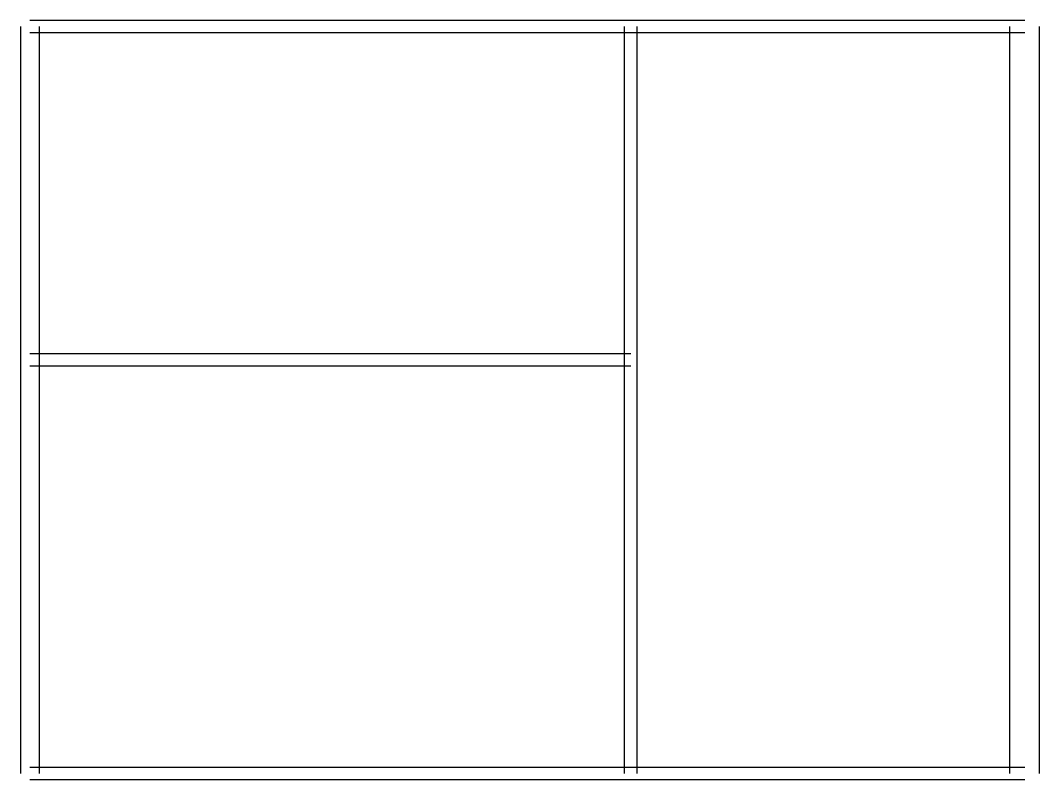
# Model space of a CAD drawing. Header units: millimetres. Extents: x -75 to 8120, y -50 to 6050.
import ezdxf

# ---------------------------------------------------------------- set-up
doc = ezdxf.new("R2010")
doc.units = ezdxf.units.MM
doc.layers.add('WALL', color=7, linetype='Continuous')

msp = doc.modelspace()

# ---------------------------------------------------------------- linework, layer by layer
at = {"layer": 'WALL'}
for p, q in [((-75, 6000), (-75, 0)), ((8000, 6050), (0, 6050)), ((75, 6000), (75, 0)), ((4783, 0), (4783, 6000)), ((4883, 0), (4883, 6000)), ((7880, 0), (7880, 6000)), ((8120, 0), (8120, 6000)), ((8000, 5950), (0, 5950)), ((0, 3374), (4833, 3374)), ((0, 3274), (4833, 3274)), ((0, 50), (8000, 50)), ((0, -50), (8000, -50))]:
    msp.add_line(p, q, dxfattribs=at)

doc.saveas('drawing.dxf')
